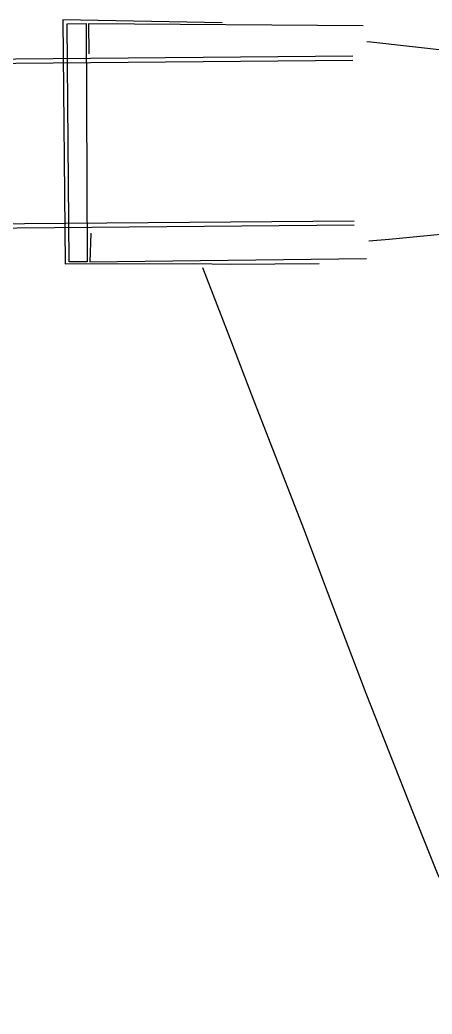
# Model space of a CAD drawing. Header units: feet. Extents: x 3174203 to 3175581, y 1715832 to 1717426.
# Drawn here: x 3174814.5 to 3174839.6, y 1716166.8 to 1716227.4 of the extents above; entities that cross this region are included whole.
import ezdxf

# ---------------------------------------------------------------- set-up
doc = ezdxf.new("R2010")
doc.units = ezdxf.units.FT
doc.header["$MEASUREMENT"] = 0
for name, color, linetype, lineweight, true_color in [('BRIDGE', 117, 'Continuous', 30, 0x53735e), ('FENCE', 201, 'Continuous', 30, 0xe39cff), ('HAND_RAIL', 77, 'Continuous', 30, 0x647d5e), ('MISCELLANEOUS', 225, 'Continuous', 30, 0x9c5f7c)]:
    doc.layers.add(name, color=color, linetype=linetype, lineweight=lineweight, true_color=true_color)
doc.layers.add('FOOT_PATH', color=2, linetype='Continuous', lineweight=30)

msp = doc.modelspace()

# ---------------------------------------------------------------- linework, layer by layer
at = {"layer": 'BRIDGE', "extrusion": (0.0082932954259529, -0.999965610031743, 2.1958822249e-06), "elevation": -1689836.040211, "flags": 128}
msp.add_lwpolyline([(3188958.754795, 5256.456681), (3188933.63921, 5256.37348), (3188893.379683, 5256.240111), (3188855.091151, 5256.0079), (3188822.571359, 5255.774681)], dxfattribs=at)
at = {"layer": 'BRIDGE', "extrusion": (0.0082932954289717, -0.9999656100317199, 2.1949762719e-06), "elevation": -1689826.264258, "flags": 128}
msp.add_lwpolyline([(3188958.7548, 5256.455129), (3188933.639216, 5256.371928), (3188893.379688, 5256.238559), (3188855.091156, 5256.006348), (3188822.571366, 5255.773129)], dxfattribs=at)
at = {"layer": 'FENCE'}
msp.add_polyline3d([(3174825.624445, 1716212.299767, 5250.084), (3174827.11443, 1716208.423832, 5249.912), (3174828.604414, 1716204.547897, 5249.202), (3174830.206014, 1716200.424764, 5248.247), (3174831.807613, 1716196.301632, 5247.317), (3174833.060649, 1716192.990731, 5246.47), (3174834.313685, 1716189.679831, 5245.909), (3174835.566721, 1716186.368931, 5245.185), (3174837.017201, 1716182.711844, 5244.37), (3174838.467681, 1716179.054758, 5243.588), (3174839.918162, 1716175.397672, 5242.581), (3174841.081739, 1716172.939684, 5242.007), (3174841.822341, 1716170.714827, 5241.539), (3174843.238106, 1716166.409888, 5240.748), (3174844.653871, 1716162.10495, 5240.774), (3174846.069636, 1716157.800012, 5240.561), (3174847.164695, 1716154.677644, 5240.999)], dxfattribs=at)
at = {"layer": 'FOOT_PATH'}
for points in [[(3174835.631011, 1716226.074349, 5252.521214), (3174835.886331, 1716226.064036, 5252.522458), (3174840.581033, 1716225.536533, 5252.541358)], [(3174835.757202, 1716213.940253, 5252.71996), (3174836.99667, 1716214.038146, 5252.717709), (3174842.85948, 1716214.594039, 5252.712008)]]:
    msp.add_polyline3d(points, dxfattribs=at)
at = {"layer": 'HAND_RAIL', "extrusion": (0.0082932954297665, -0.9999656100317137, 2.1948728625e-06), "elevation": -1689836.301767, "flags": 128}
msp.add_lwpolyline([(3188958.754801, 5256.454976), (3188933.639217, 5256.371775), (3188893.37969, 5256.238406), (3188855.091157, 5256.006195), (3188822.571365, 5255.772976)], dxfattribs=at)
at = {"layer": 'HAND_RAIL', "extrusion": (0.0082932954337764, -0.9999656100316817, 2.1942646618e-06), "elevation": -1689826.002684, "flags": 128}
msp.add_lwpolyline([(3188958.754808, 5256.453925), (3188933.639224, 5256.370725), (3188893.379696, 5256.237356), (3188855.091164, 5256.005145), (3188822.571374, 5255.771925)], dxfattribs=at)
at = {"layer": 'MISCELLANEOUS', "extrusion": (-0.0111386769858453, 0.0535715702533887, 0.9985018861953097), "elevation": 61822.205984, "flags": 128}
msp.add_lwpolyline([(-3457708.841886, -1032161.979358), (-3457709.200591, -1032163.799364), (-3457725.555898, -1032160.267903)], dxfattribs=at)
at = {"layer": 'MISCELLANEOUS', "extrusion": (-0.0044900414930644, 0.0001439493515214, 0.9999899093520769), "elevation": -8755.369782, "flags": 128}
msp.add_lwpolyline([(3174810.403042, 1716215.671123), (3174810.334149, 1716213.938508), (3174827.191244, 1716214.129946)], dxfattribs=at)
at = {"layer": 'MISCELLANEOUS'}
for points in [[(3174826.809789, 1716227.217218, 5252.232919), (3174817.118902, 1716227.397156, 5247.701448), (3174817.261696, 1716212.524375, 5248.307328), (3174825.065411, 1716212.556742, 5249.957047), (3174827.324375, 1716212.515793, 5250.213355), (3174832.720563, 1716212.549407, 5251.391657)], [(3174817.370104, 1716227.164296, 5249.966845), (3174818.532279, 1716227.175156, 5250.163726), (3174818.592184, 1716212.659736, 5250.472816), (3174817.496774, 1716212.650176, 5250.298153), (3174817.370104, 1716227.164296, 5249.966845)]]:
    msp.add_polyline3d(points, dxfattribs=at)

doc.saveas('drawing.dxf')
